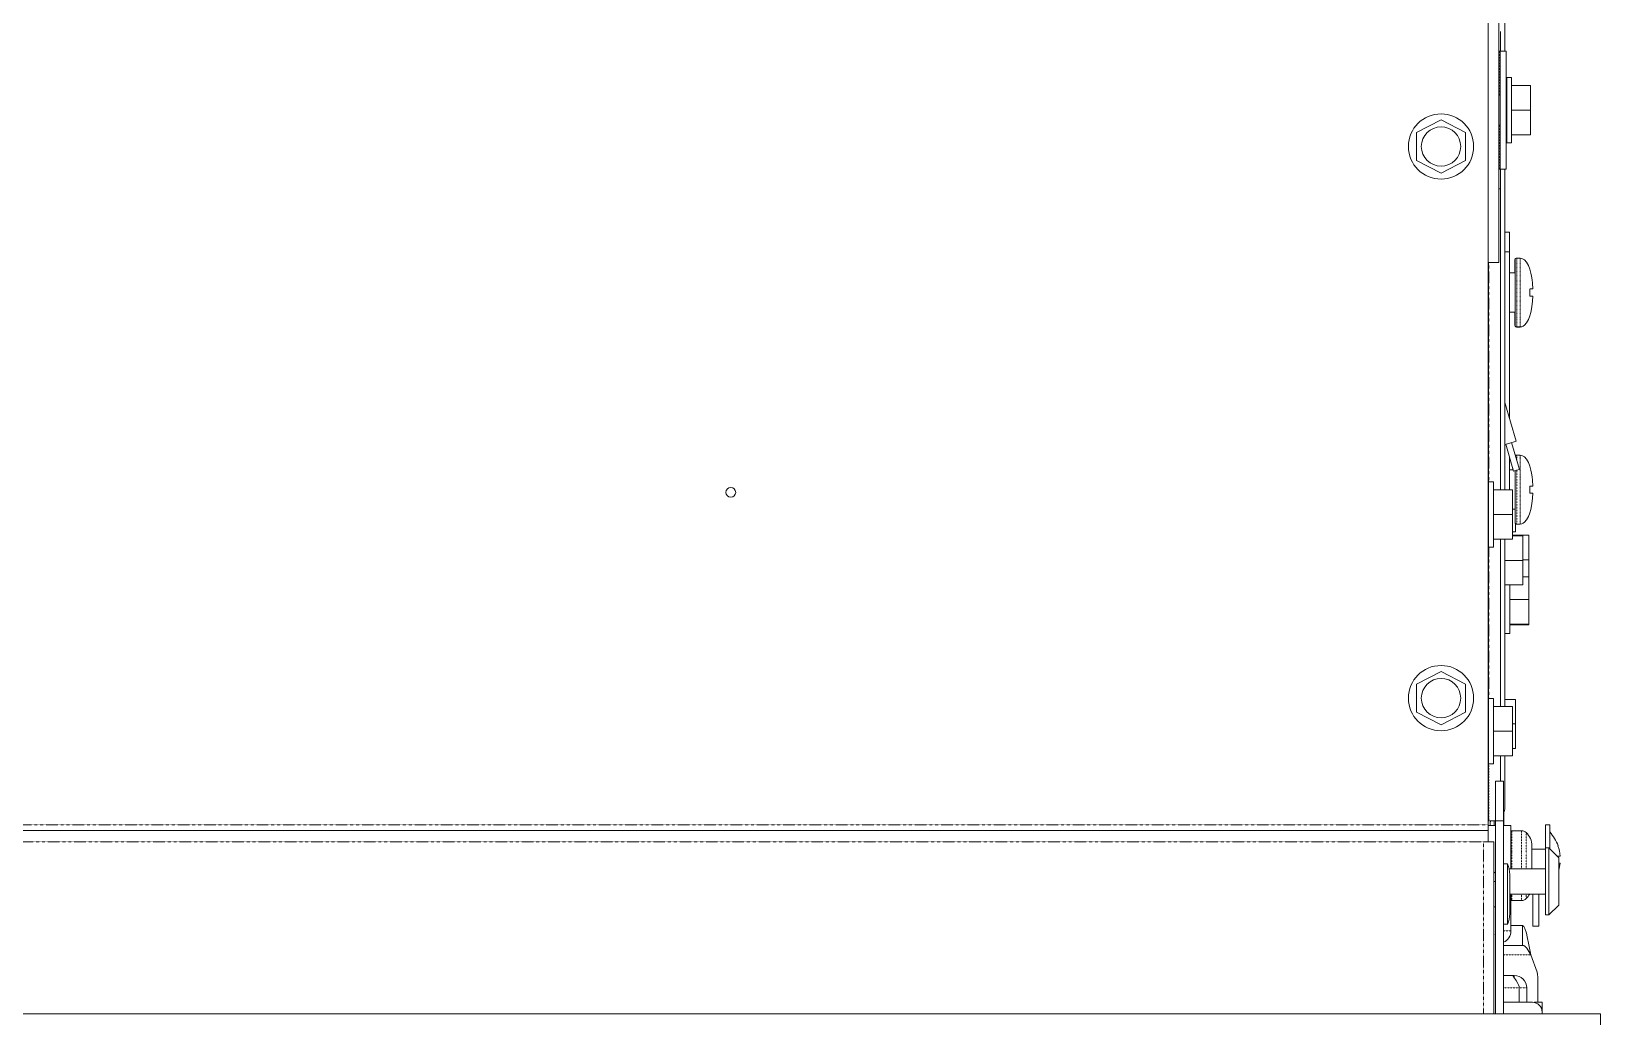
# Model space of a CAD drawing. Header units: millimetres. Extents: x 60499 to 556746, y 248297 to 497145.
# Drawn here: x 344294 to 352655, y 476853 to 482103 of the extents above; entities that cross this region are included whole.
import ezdxf

# ---------------------------------------------------------------- set-up
doc = ezdxf.new("R2010")
doc.units = ezdxf.units.MM
doc.linetypes.add('PHANTOM', pattern=[20, 10, -2, 2, -2, 2, -2])

msp = doc.modelspace()

# ---------------------------------------------------------------- linework, layer by layer
at = {"color": 7, "lineweight": 13, "ltscale": 0.03937}
for p, q in [((352056.7, 477874.7), (352056.7, 489518.4)), ((352112.4, 489039.6), (352112.4, 480872.3)), ((352145.6, 481998.1), (352145.6, 488926.6)), ((352145.6, 479660), (352145.6, 481368.3)), ((352121.4, 481263.3), (352121.4, 479660)), ((352169.4, 480043.4), (352169.4, 480928.2)), ((352121.4, 479398), (352121.4, 478505.3)), ((352145.6, 478505.3), (352145.6, 479398)), ((352094.2, 477897.3), (352094.2, 476868.9)), ((352137.5, 477897.3), (352137.5, 476868.9)), ((328928, 477844.9), (352056.7, 477844.9)), ((352086.5, 476868.9), (352086.5, 477785.2)), ((328300.4, 476868.9), (352655.2, 476868.9)), ((352655.2, 476868.9), (352655.2, 476104.7))]:
    msp.add_line(p, q, dxfattribs=at)
at = {"color": 7, "lineweight": 13, "ltscale": 0.003125}
for p, q in [((352121.4, 482103.1), (352121.4, 481998.1)), ((352121.4, 481368.2), (352121.4, 481263.3)), ((352169.4, 480928.2), (352169.4, 481033.1)), ((352239.4, 477233), (352239.4, 477338))]:
    msp.add_line(p, q, dxfattribs=at)
at = {"color": 7, "lineweight": 13, "ltscale": 0.000150605}
for p, q in [((352112.4, 481998.1), (352117.5, 481998.1)), ((352112.4, 481368.2), (352117.5, 481368.2))]:
    msp.add_line(p, q, dxfattribs=at)
at = {"color": 7, "linetype": 'PHANTOM', "lineweight": 13, "ltscale": 0.007012}
msp.add_line((352117.5, 481998.1), (352117.5, 481762.6), dxfattribs=at)
at = {"color": 7, "lineweight": 13, "ltscale": 5.2805e-05}
for p, q in [((352117.5, 481998.1), (352119.2, 481998.1)), ((352117.5, 481368.2), (352119.2, 481368.2))]:
    msp.add_line(p, q, dxfattribs=at)
at = {"color": 7, "lineweight": 13, "ltscale": 0.01875}
for p, q in [((352119.2, 481368.3), (352119.2, 481998.1)), ((352152.5, 481368.3), (352152.5, 481998.1))]:
    msp.add_line(p, q, dxfattribs=at)
at = {"color": 7, "lineweight": 13, "ltscale": 0.000989959}
for p, q in [((352152.5, 481998.1), (352119.2, 481998.1)), ((352152.5, 481368.3), (352119.2, 481368.3))]:
    msp.add_line(p, q, dxfattribs=at)
at = {"color": 7, "lineweight": 13, "ltscale": 6.2537e-05}
for p, q in [((352154.6, 481857), (352152.5, 481857)), ((352154.6, 481806.1), (352152.5, 481806.1)), ((352154.6, 481733.1), (352152.5, 481733.1)), ((352154.6, 481691.5), (352152.5, 481691.5)), ((352154.6, 481683.2), (352152.5, 481683.2)), ((352154.6, 481674.9), (352152.5, 481674.9)), ((352154.6, 481633.3), (352152.5, 481633.3)), ((352154.6, 481560.3), (352152.5, 481560.3)), ((352154.6, 481509.3), (352152.5, 481509.3))]:
    msp.add_line(p, q, dxfattribs=at)
at = {"color": 7, "lineweight": 13, "ltscale": 0.000774954}
for p, q in [((352154.6, 481857), (352180.6, 481857)), ((352152.9, 481509.1), (352179, 481509.1)), ((352154.6, 481509.3), (352180.6, 481509.3)), ((352145.6, 478895.1), (352171.6, 478895.1))]:
    msp.add_line(p, q, dxfattribs=at)
at = {"color": 7, "lineweight": 13, "ltscale": 0.001516}
for p, q in [((352154.6, 481806.1), (352154.6, 481857)), ((352154.6, 481509.3), (352154.6, 481560.3)), ((352058.5, 479355.1), (352058.5, 479406.1)), ((352058.5, 478200.4), (352058.5, 478251.3))]:
    msp.add_line(p, q, dxfattribs=at)
at = {"color": 7, "lineweight": 13, "ltscale": 0.003659}
for p, q in [((352154.6, 481683.2), (352154.6, 481806.1)), ((352154.6, 481560.3), (352154.6, 481683.2)), ((352058.5, 479529), (352058.5, 479651.9)), ((352058.5, 479406.1), (352058.5, 479529)), ((352058.5, 478374.3), (352058.5, 478497.2))]:
    msp.add_line(p, q, dxfattribs=at)
at = {"color": 7, "lineweight": 13, "ltscale": 0.01035}
for p, q in [((352180.6, 481857), (352180.6, 481509.3)), ((352084.5, 479355.1), (352084.5, 479702.8)), ((352084.5, 478200.4), (352084.5, 478548.1))]:
    msp.add_line(p, q, dxfattribs=at)
at = {"color": 7, "lineweight": 13, "ltscale": 0.003}
for p, q in [((352180.6, 481814.2), (352281.4, 481814.2)), ((352180.6, 481683.2), (352281.4, 481683.2)), ((352180.6, 481552.2), (352281.4, 481552.2)), ((352084.5, 479660), (352185.3, 479660)), ((352084.5, 479529), (352185.3, 479529)), ((352084.5, 479398), (352185.3, 479398)), ((352084.5, 479398), (352185.3, 479398)), ((352171.6, 479075.6), (352272.4, 479075.6)), ((352171.6, 478943.7), (352272.4, 478943.7)), ((352171.6, 478941.6), (352272.4, 478941.6)), ((352084.5, 478505.3), (352185.3, 478505.3)), ((352084.5, 478374.3), (352185.3, 478374.3)), ((352084.5, 478243.2), (352185.3, 478243.2)), ((352084.5, 478243.2), (352185.3, 478243.2))]:
    msp.add_line(p, q, dxfattribs=at)
at = {"color": 7, "lineweight": 13, "ltscale": 0.0039}
for p, q in [((352281.4, 481814.2), (352281.4, 481683.2)), ((352281.4, 481683.2), (352281.4, 481552.2)), ((352185.3, 479660), (352185.3, 479529)), ((352185.3, 479529), (352185.3, 479398)), ((352241.3, 479415.6), (352241.3, 479284.6)), ((352272.4, 479418.2), (352272.4, 479287.2)), ((352241.3, 479284.6), (352241.3, 479153.6)), ((352202.2, 478543.9), (352202.2, 478412.9)), ((352185.3, 478505.3), (352185.3, 478374.3)), ((352185.3, 478374.3), (352185.3, 478243.2)), ((352202.2, 478412.9), (352202.2, 478281.9))]:
    msp.add_line(p, q, dxfattribs=at)
at = {"color": 7, "lineweight": 13, "ltscale": 0.00020341}
for p, q in [((352119.2, 481762.6), (352112.4, 481762.6)), ((352119.2, 481603.8), (352112.4, 481603.8))]:
    msp.add_line(p, q, dxfattribs=at)
at = {"color": 7, "lineweight": 13, "ltscale": 0.004405}
for p, q in [((351804.8, 481632.5), (351673.8, 481563.7)), ((351935.8, 481563.7), (351804.8, 481632.5)), ((351673.8, 481563.7), (351673.7, 481415.7)), ((351935.8, 481415.7), (351935.8, 481563.7)), ((351673.7, 481415.7), (351804.7, 481346.9)), ((351804.7, 481346.9), (351935.8, 481415.7)), ((351804.8, 478693.1), (351673.8, 478624.3)), ((351935.8, 478624.3), (351804.8, 478693.1)), ((351673.8, 478624.3), (351673.7, 478476.4)), ((351935.8, 478476.3), (351935.8, 478624.3)), ((351673.7, 478476.4), (351804.7, 478407.6)), ((351804.7, 478407.6), (351935.8, 478476.3))]:
    msp.add_line(p, q, dxfattribs=at)
at = {"color": 7, "linetype": 'PHANTOM', "lineweight": 13, "ltscale": 0.007013}
msp.add_line((352117.5, 481603.8), (352117.5, 481368.2), dxfattribs=at)
at = {"color": 7, "lineweight": 13, "ltscale": 1.32163e-05}
msp.add_line((352152.9, 481509.1), (352152.5, 481509.1), dxfattribs=at)
at = {"color": 7, "lineweight": 13, "ltscale": 7.80962e-06}
for p, q in [((352152.9, 481509.1), (352152.9, 481509.4)), ((352179, 481509.4), (352179, 481509.1))]:
    msp.add_line(p, q, dxfattribs=at)
at = {"color": 7, "lineweight": 13, "ltscale": 0.000268411}
msp.add_line((352112.4, 481263.3), (352121.4, 481263.3), dxfattribs=at)
at = {"color": 7, "lineweight": 13, "ltscale": 0.000707191}
for p, q in [((352169.4, 481033.1), (352145.6, 481033.1)), ((352169.4, 480928.2), (352145.6, 480928.2))]:
    msp.add_line(p, q, dxfattribs=at)
at = {"color": 7, "lineweight": 13, "ltscale": 0.001658}
msp.add_line((352056.7, 480872.3), (352112.4, 480872.3), dxfattribs=at)
at = {"color": 7, "linetype": 'PHANTOM', "lineweight": 13, "ltscale": 0.03937}
for p, q in [((352058.8, 480872.3), (352058.8, 479702.8)), ((352058.8, 479355.1), (352058.8, 478548.1)), ((352056.7, 477874.7), (328928, 477874.7)), ((328954.1, 477785.2), (352030.7, 477785.2)), ((352030.7, 476868.9), (352030.7, 477785.2))]:
    msp.add_line(p, q, dxfattribs=at)
at = {"color": 7, "lineweight": 13, "ltscale": 0.00208}
msp.add_line((352198.4, 480816.5), (352198.4, 480886.3), dxfattribs=at)
at = {"color": 7, "lineweight": 13, "ltscale": 0.010425}
msp.add_line((352200, 480536.4), (352200, 480886.6), dxfattribs=at)
at = {"color": 7, "linetype": 'PHANTOM', "lineweight": 13, "ltscale": 0.010925}
for p, q in [((352208.4, 480528), (352208.4, 480895)), ((352226.1, 480528), (352226.1, 480895)), ((352226.1, 479478.2), (352226.1, 479845.2))]:
    msp.add_line(p, q, dxfattribs=at)
at = {"color": 7, "lineweight": 13, "ltscale": 0.000525047}
for p, q in [((352208.4, 480895), (352226.1, 480895)), ((352206.8, 480527.7), (352224.4, 480527.7)), ((352208.4, 480528), (352226.1, 480528)), ((352208.4, 479845.2), (352226.1, 479845.2)), ((352206.8, 479478), (352224.4, 479478)), ((352208.4, 479478.2), (352226.1, 479478.2))]:
    msp.add_line(p, q, dxfattribs=at)
at = {"color": 7, "lineweight": 13, "ltscale": 0.000912464}
for p, q in [((352200, 480816.5), (352169.4, 480816.5)), ((352200, 480606.5), (352169.4, 480606.5))]:
    msp.add_line(p, q, dxfattribs=at)
at = {"color": 7, "lineweight": 13, "ltscale": 1.45379e-05}
for p, q in [((352278.3, 480835.4), (352278.8, 480835.4)), ((352278.8, 480587.6), (352278.3, 480587.6)), ((352278.3, 479785.6), (352278.8, 479785.6)), ((352278.8, 479537.8), (352278.3, 479537.8))]:
    msp.add_line(p, q, dxfattribs=at)
at = {"color": 7, "lineweight": 13, "ltscale": 0.000445869}
for p, q in [((352278.3, 480730.4), (352293.2, 480730.4)), ((352293.2, 480692.6), (352278.3, 480692.6)), ((352278.3, 479680.6), (352293.2, 479680.6)), ((352293.2, 479642.8), (352278.3, 479642.8))]:
    msp.add_line(p, q, dxfattribs=at)
at = {"color": 7, "lineweight": 13, "ltscale": 4.56562e-06}
for p, q in [((352291.6, 480730.1), (352291.6, 480730.3)), ((352291.6, 479680.4), (352291.6, 479680.5))]:
    msp.add_line(p, q, dxfattribs=at)
at = {"color": 7, "lineweight": 13, "ltscale": 0.000863143}
msp.add_line((352198.4, 480606.3), (352169.4, 480606.3), dxfattribs=at)
at = {"color": 7, "lineweight": 13, "ltscale": 0.002095}
msp.add_line((352198.4, 480536.1), (352198.4, 480606.5), dxfattribs=at)
at = {"color": 7, "linetype": 'PHANTOM', "lineweight": 13, "ltscale": 1.24954e-05}
for p, q in [((352206.8, 480527.7), (352206.8, 480528.2)), ((352206.8, 479478), (352206.8, 479478.4))]:
    msp.add_line(p, q, dxfattribs=at)
at = {"color": 7, "linetype": 'PHANTOM', "lineweight": 13, "ltscale": 7.80962e-06}
for p, q in [((352224.4, 480527.7), (352224.4, 480528)), ((352224.4, 479478), (352224.4, 479478.2))]:
    msp.add_line(p, q, dxfattribs=at)
at = {"color": 7, "lineweight": 13, "ltscale": 0.006417}
msp.add_line((352205, 479919), (352145.6, 480126.2), dxfattribs=at)
at = {"color": 7, "lineweight": 13, "ltscale": 0.000609824}
msp.add_line((352145.6, 479902), (352165.3, 479907.6), dxfattribs=at)
at = {"color": 7, "lineweight": 13, "ltscale": 0.004429}
for p, q in [((352190.4, 479760), (352149.4, 479903.1)), ((352190.4, 479760), (352149.4, 479903.1)), ((352222.2, 479769.1), (352181.2, 479912.2))]:
    msp.add_line(p, q, dxfattribs=at)
at = {"color": 7, "lineweight": 13, "ltscale": 0.00123}
msp.add_line((352165.3, 479907.6), (352205, 479919), dxfattribs=at)
at = {"color": 7, "lineweight": 13, "ltscale": 0.005163}
msp.add_line((352169.4, 479660), (352169.4, 479833.4), dxfattribs=at)
at = {"color": 7, "lineweight": 13, "ltscale": 0.002058}
msp.add_line((352188.4, 479766.7), (352169.4, 479833.1), dxfattribs=at)
msp.add_line((352188.4, 479766.7), (352169.4, 479833.1), dxfattribs=at)
at = {"color": 7, "lineweight": 13, "ltscale": 0.000492088}
msp.add_line((352206.3, 479764.6), (352222.2, 479769.1), dxfattribs=at)
at = {"color": 7, "linetype": 'PHANTOM', "lineweight": 13, "ltscale": 0.000834548}
msp.add_line((352208.4, 479817.2), (352208.4, 479845.2), dxfattribs=at)
at = {"color": 7, "lineweight": 13, "ltscale": 6.24769e-05}
for p, q in [((352058.5, 479702.8), (352056.4, 479702.8)), ((352058.5, 479651.9), (352056.4, 479651.9)), ((352058.5, 479578.9), (352056.4, 479578.9)), ((352058.5, 479537.3), (352056.4, 479537.3)), ((352058.5, 479529), (352056.4, 479529)), ((352058.5, 479520.7), (352056.4, 479520.7)), ((352058.5, 479479.1), (352056.4, 479479.1)), ((352058.5, 479406.1), (352056.4, 479406.1)), ((352058.5, 479355.1), (352056.4, 479355.1)), ((352058.5, 478548.1), (352056.4, 478548.1)), ((352058.5, 478497.2), (352056.4, 478497.2)), ((352058.5, 478424.2), (352056.4, 478424.2)), ((352058.5, 478382.5), (352056.4, 478382.5)), ((352058.5, 478374.3), (352056.4, 478374.3)), ((352058.5, 478365.9), (352056.4, 478365.9)), ((352058.5, 478324.3), (352056.4, 478324.3)), ((352058.5, 478251.3), (352056.4, 478251.3)), ((352058.5, 478200.4), (352056.4, 478200.4))]:
    msp.add_line(p, q, dxfattribs=at)
at = {"color": 7, "lineweight": 13, "ltscale": 0.000775014}
for p, q in [((352058.5, 479702.8), (352084.5, 479702.8)), ((352058.5, 479355.1), (352084.5, 479355.1)), ((352058.5, 478548.1), (352084.5, 478548.1)), ((352058.5, 478200.4), (352084.5, 478200.4)), ((352030.7, 477785.2), (352056.7, 477785.2))]:
    msp.add_line(p, q, dxfattribs=at)
at = {"color": 7, "lineweight": 13, "ltscale": 0.001515}
for p, q in [((352058.5, 479651.9), (352058.5, 479702.8)), ((352058.5, 478497.2), (352058.5, 478548.1))]:
    msp.add_line(p, q, dxfattribs=at)
at = {"color": 7, "lineweight": 13, "ltscale": 0.000569681}
msp.add_line((352188.5, 479766.7), (352169.4, 479766.7), dxfattribs=at)
at = {"color": 7, "lineweight": 13, "ltscale": 0.000492146}
msp.add_line((352190.4, 479760), (352206.3, 479764.6), dxfattribs=at)
at = {"color": 7, "lineweight": 13, "ltscale": 0.008221}
msp.add_line((352200, 479486.6), (352200, 479762.8), dxfattribs=at)
at = {"color": 7, "linetype": 'PHANTOM', "lineweight": 13, "ltscale": 0.008543}
msp.add_line((352208.4, 479478.2), (352208.4, 479765.2), dxfattribs=at)
at = {"color": 7, "lineweight": 13, "ltscale": 0.000438119}
msp.add_line((352200, 479556.7), (352185.3, 479556.7), dxfattribs=at)
at = {"color": 7, "lineweight": 13, "ltscale": 0.000501678}
for p, q in [((352185.3, 479436.6), (352202.2, 479436.6)), ((352185.3, 478412.9), (352202.2, 478412.9)), ((352185.3, 478281.9), (352202.2, 478281.9))]:
    msp.add_line(p, q, dxfattribs=at)
at = {"color": 7, "lineweight": 13, "ltscale": 0.001321}
msp.add_line((352202.2, 479481), (352202.2, 479436.6), dxfattribs=at)
at = {"color": 7, "lineweight": 13, "ltscale": 0.002593}
msp.add_line((352185.3, 479418.2), (352272.4, 479418.2), dxfattribs=at)
at = {"color": 7, "lineweight": 13, "ltscale": 0.001666}
msp.add_line((352185.3, 479415.6), (352241.3, 479415.6), dxfattribs=at)
at = {"color": 7, "lineweight": 13, "ltscale": 0.002848}
for p, q in [((352145.6, 479284.6), (352241.3, 479284.6)), ((352145.6, 479153.6), (352241.3, 479153.6))]:
    msp.add_line(p, q, dxfattribs=at)
at = {"color": 7, "lineweight": 13, "ltscale": 0.000927182}
msp.add_line((352241.3, 479287.2), (352272.4, 479287.2), dxfattribs=at)
at = {"color": 7, "lineweight": 13, "ltscale": 0.002706}
msp.add_line((352272.4, 479287.2), (352272.4, 479196.3), dxfattribs=at)
at = {"color": 7, "lineweight": 13, "ltscale": 0.000927362}
msp.add_line((352241.3, 479196.3), (352272.4, 479196.3), dxfattribs=at)
at = {"color": 7, "lineweight": 13, "ltscale": 0.003591}
msp.add_line((352272.4, 479196.3), (352272.4, 479075.6), dxfattribs=at)
at = {"color": 7, "lineweight": 13, "ltscale": 0.004863}
msp.add_line((352171.6, 479153.6), (352171.6, 478990.3), dxfattribs=at)
at = {"color": 7, "lineweight": 13, "ltscale": 0.003928}
msp.add_line((352272.4, 479075.6), (352272.4, 478943.7), dxfattribs=at)
at = {"color": 7, "lineweight": 13, "ltscale": 0.002834}
msp.add_line((352171.6, 478895.1), (352171.6, 478990.3), dxfattribs=at)
at = {"color": 7, "lineweight": 13, "ltscale": 0.002951}
msp.add_line((352171.6, 478941.4), (352270.8, 478941.4), dxfattribs=at)
at = {"color": 7, "lineweight": 13, "ltscale": 7.20888e-06}
msp.add_line((352270.8, 478941.6), (352270.8, 478941.4), dxfattribs=at)
at = {"color": 7, "lineweight": 13, "ltscale": 6.16359e-05}
msp.add_line((352272.4, 478943.7), (352272.4, 478941.6), dxfattribs=at)
at = {"color": 7, "lineweight": 13, "ltscale": 0.000725513}
msp.add_line((352145.6, 478894.8), (352170, 478894.8), dxfattribs=at)
at = {"color": 7, "lineweight": 13, "ltscale": 7.68947e-06}
msp.add_line((352170, 478894.8), (352170, 478895.1), dxfattribs=at)
at = {"color": 7, "lineweight": 13, "ltscale": 0.001683}
msp.add_line((352145.6, 478543.9), (352202.2, 478543.9), dxfattribs=at)
at = {"color": 7, "lineweight": 13, "ltscale": 0.00366}
msp.add_line((352058.5, 478251.3), (352058.5, 478374.3), dxfattribs=at)
at = {"color": 7, "linetype": 'PHANTOM', "lineweight": 13, "ltscale": 0.009023}
msp.add_line((352058.8, 478200.4), (352058.8, 477897.3), dxfattribs=at)
at = {"color": 7, "lineweight": 13, "ltscale": 0.004048}
msp.add_line((352121.4, 478243.2), (352121.4, 478107.2), dxfattribs=at)
at = {"color": 7, "lineweight": 13, "ltscale": 0.008192}
msp.add_line((352145.6, 477968), (352145.6, 478243.2), dxfattribs=at)
at = {"color": 7, "lineweight": 13, "ltscale": 0.00129}
for p, q in [((352137.5, 478107.2), (352094.2, 478107.2)), ((352137.5, 477897.3), (352094.2, 477897.3))]:
    msp.add_line(p, q, dxfattribs=at)
at = {"color": 7, "lineweight": 13, "ltscale": 0.00625}
for p, q in [((352094.2, 478107.2), (352094.2, 477897.3)), ((352137.5, 478107.2), (352137.5, 477897.3))]:
    msp.add_line(p, q, dxfattribs=at)
at = {"color": 7, "lineweight": 13, "ltscale": 0.002138}
msp.add_line((352140.3, 477943.6), (352140.3, 477871.8), dxfattribs=at)
at = {"color": 7, "lineweight": 13, "ltscale": 6.12755e-05}
msp.add_line((352056.7, 477897.3), (352058.8, 477897.3), dxfattribs=at)
at = {"color": 7, "lineweight": 13, "ltscale": 0.000887533}
msp.add_line((352056.7, 477844.9), (352056.7, 477874.7), dxfattribs=at)
at = {"color": 7, "lineweight": 13, "ltscale": 0.001112}
msp.add_line((352056.8, 477872.1), (352094.2, 477872.1), dxfattribs=at)
at = {"color": 7, "lineweight": 13, "ltscale": 0.001054}
msp.add_line((352058.8, 477897.3), (352094.2, 477897.3), dxfattribs=at)
at = {"color": 7, "lineweight": 13, "ltscale": 0.000469058}
msp.add_line((352067.5, 477887.8), (352067.5, 477872.1), dxfattribs=at)
at = {"color": 7, "lineweight": 13, "ltscale": 0.000750324}
msp.add_line((352088.2, 477897.3), (352088.2, 477872.1), dxfattribs=at)
at = {"color": 7, "lineweight": 13, "ltscale": 0.00117}
msp.add_line((352137.9, 477872.1), (352177.2, 477872.1), dxfattribs=at)
at = {"color": 7, "lineweight": 13, "ltscale": 0.006888}
msp.add_line((352177.2, 477640.7), (352177.2, 477872.1), dxfattribs=at)
at = {"color": 7, "lineweight": 13, "ltscale": 0.000674991}
msp.add_line((352361.2, 477875), (352383.9, 477875), dxfattribs=at)
at = {"color": 7, "lineweight": 13, "ltscale": 0.003663}
msp.add_line((352361.2, 477875), (352361.2, 477752), dxfattribs=at)
at = {"color": 7, "lineweight": 13, "ltscale": 0.003787}
msp.add_line((352383.9, 477875), (352383.9, 477747.8), dxfattribs=at)
at = {"color": 7, "lineweight": 13, "ltscale": 0.001775}
msp.add_line((352056.7, 477844.9), (352056.7, 477785.2), dxfattribs=at)
at = {"color": 7, "lineweight": 13, "ltscale": 0.000242879}
msp.add_line((352056.7, 477785.2), (352064.9, 477785.2), dxfattribs=at)
at = {"color": 7, "lineweight": 13, "ltscale": 0.000644594}
msp.add_line((352064.9, 477785.2), (352086.5, 477785.2), dxfattribs=at)
at = {"color": 7, "linetype": 'PHANTOM', "lineweight": 13, "ltscale": 2.40296e-06}
msp.add_line((352179.7, 477843.7), (352179.7, 477843.6), dxfattribs=at)
at = {"color": 7, "linetype": 'PHANTOM', "lineweight": 13, "ltscale": 0.003527}
for p, q in [((352181.4, 477843.9), (352181.4, 477725.4)), ((352233, 477843.9), (352233, 477725.4))]:
    msp.add_line(p, q, dxfattribs=at)
at = {"color": 7, "lineweight": 13, "ltscale": 0.001538}
for p, q in [((352233, 477843.9), (352181.4, 477843.9)), ((352231.4, 477471.6), (352179.7, 477471.6)), ((352233, 477471.9), (352181.4, 477471.9))]:
    msp.add_line(p, q, dxfattribs=at)
at = {"color": 7, "linetype": 'PHANTOM', "lineweight": 13, "ltscale": 0.003302}
msp.add_line((352258.4, 477833.9), (352258.4, 477723), dxfattribs=at)
at = {"color": 7, "lineweight": 13, "ltscale": 0.000693013}
msp.add_line((352288.9, 477763.8), (352288.9, 477740.5), dxfattribs=at)
at = {"color": 7, "lineweight": 13, "ltscale": 2.57117e-05}
msp.add_line((352428.5, 477763.3), (352427.6, 477763.3), dxfattribs=at)
at = {"color": 7, "linetype": 'PHANTOM', "lineweight": 13, "ltscale": 0.002523}
for p, q in [((352181.4, 477725.4), (352181.4, 477640.7)), ((352233, 477725.4), (352233, 477640.7))]:
    msp.add_line(p, q, dxfattribs=at)
at = {"color": 7, "linetype": 'PHANTOM', "lineweight": 13, "ltscale": 0.00245}
msp.add_line((352258.4, 477723), (352258.4, 477640.7), dxfattribs=at)
at = {"color": 7, "lineweight": 13, "ltscale": 0.002154}
msp.add_line((352288.9, 477745.7), (352361.2, 477745.7), dxfattribs=at)
at = {"color": 7, "lineweight": 13, "ltscale": 0.001031}
msp.add_line((352288.9, 477740.5), (352288.9, 477705.9), dxfattribs=at)
at = {"color": 7, "lineweight": 13, "ltscale": 0.001179}
msp.add_line((352288.9, 477705.9), (352288.9, 477666.3), dxfattribs=at)
at = {"color": 7, "lineweight": 13, "ltscale": 0.009518}
for p, q in [((352361.2, 477432.2), (352361.2, 477752)), ((352379.7, 477752), (352379.7, 477432.2))]:
    msp.add_line(p, q, dxfattribs=at)
at = {"color": 7, "lineweight": 13, "ltscale": 0.000549917}
for p, q in [((352379.7, 477752), (352361.2, 477752)), ((352379.7, 477395), (352361.2, 477395))]:
    msp.add_line(p, q, dxfattribs=at)
at = {"color": 7, "lineweight": 13, "ltscale": 0.002227}
for p, q in [((352432.6, 477699.1), (352379.7, 477752)), ((352432.6, 477447.9), (352379.7, 477395))]:
    msp.add_line(p, q, dxfattribs=at)
at = {"color": 7, "lineweight": 13, "ltscale": 0.000353595}
msp.add_line((352439.4, 477709.1), (352427.5, 477709.1), dxfattribs=at)
at = {"color": 7, "lineweight": 13, "ltscale": 0.006696}
msp.add_line((352432.6, 477699.1), (352432.6, 477474.1), dxfattribs=at)
at = {"color": 7, "lineweight": 13, "ltscale": 0.000327996}
msp.add_line((352086.5, 477617), (352094.2, 477625), dxfattribs=at)
at = {"color": 7, "lineweight": 13, "ltscale": 0.000136368}
msp.add_line((352086.5, 477621.8), (352091.1, 477621.8), dxfattribs=at)
at = {"color": 7, "lineweight": 13, "ltscale": 0.00062501}
for p, q in [((352158.5, 477666.7), (352137.5, 477666.7)), ((352158.5, 477666.7), (352137.5, 477666.7)), ((352158.5, 477345.1), (352137.5, 477345.1))]:
    msp.add_line(p, q, dxfattribs=at)
at = {"color": 7, "lineweight": 13, "ltscale": 4.78189e-05}
msp.add_line((352158.5, 477665.1), (352158.5, 477666.7), dxfattribs=at)
at = {"color": 7, "lineweight": 13, "ltscale": 0.005414}
msp.add_line((352158.5, 477483.3), (352158.5, 477665.1), dxfattribs=at)
at = {"color": 7, "lineweight": 13, "ltscale": 0.005763}
msp.add_line((352361.2, 477640.7), (352167.6, 477640.7), dxfattribs=at)
at = {"color": 7, "lineweight": 13, "ltscale": 3.11183e-05}
msp.add_line((352171.1, 477609.8), (352171.1, 477610.9), dxfattribs=at)
at = {"color": 7, "lineweight": 13, "ltscale": 0.003534}
msp.add_line((352171.1, 477609.8), (352171.1, 477491.1), dxfattribs=at)
at = {"color": 7, "lineweight": 13, "ltscale": 0.00076306}
msp.add_line((352288.9, 477666.3), (352288.9, 477640.7), dxfattribs=at)
at = {"color": 7, "lineweight": 13, "ltscale": 0.000202209}
msp.add_line((352432.6, 477671.3), (352439.4, 477671.3), dxfattribs=at)
at = {"color": 7, "lineweight": 13, "ltscale": 0.00022744}
for p, q in [((352094.2, 477573.9), (352086.5, 477573.9)), ((352094.2, 477437.9), (352086.5, 477437.9))]:
    msp.add_line(p, q, dxfattribs=at)
at = {"color": 7, "lineweight": 13, "ltscale": 0.004113}
msp.add_line((352158.5, 477345.1), (352158.5, 477483.3), dxfattribs=at)
at = {"color": 7, "lineweight": 13, "ltscale": 0.00566}
msp.add_line((352361.2, 477506.3), (352171.1, 477506.3), dxfattribs=at)
at = {"color": 7, "lineweight": 13, "ltscale": 0.002685}
msp.add_line((352171.1, 477491.1), (352171.1, 477400.9), dxfattribs=at)
at = {"color": 7, "lineweight": 13, "ltscale": 0.005837}
msp.add_line((352177.2, 477310.2), (352177.2, 477506.3), dxfattribs=at)
at = {"color": 7, "linetype": 'PHANTOM', "lineweight": 13, "ltscale": 1.77819e-05}
msp.add_line((352179.7, 477472.2), (352179.7, 477471.6), dxfattribs=at)
at = {"color": 7, "linetype": 'PHANTOM', "lineweight": 13, "ltscale": 0.001025}
for p, q in [((352181.4, 477506.3), (352181.4, 477471.9)), ((352233, 477506.3), (352233, 477471.9))]:
    msp.add_line(p, q, dxfattribs=at)
at = {"color": 7, "linetype": 'PHANTOM', "lineweight": 13, "ltscale": 7.68947e-06}
msp.add_line((352231.4, 477471.9), (352231.4, 477471.6), dxfattribs=at)
at = {"color": 7, "linetype": 'PHANTOM', "lineweight": 13, "ltscale": 0.000726655}
msp.add_line((352258.4, 477506.3), (352258.4, 477481.9), dxfattribs=at)
at = {"color": 7, "lineweight": 13, "ltscale": 0.005112}
for p, q in [((352293.2, 477506.3), (352293.2, 477334.6)), ((352326.8, 477506.3), (352326.8, 477334.6))]:
    msp.add_line(p, q, dxfattribs=at)
at = {"color": 7, "lineweight": 13, "ltscale": 0.001107}
for p, q in [((352361.2, 477395), (352361.2, 477432.2)), ((352379.7, 477395), (352379.7, 477432.2))]:
    msp.add_line(p, q, dxfattribs=at)
at = {"color": 7, "lineweight": 13, "ltscale": 0.000778679}
msp.add_line((352432.6, 477447.9), (352432.6, 477474.1), dxfattribs=at)
at = {"color": 7, "linetype": 'PHANTOM', "lineweight": 13, "ltscale": 0.00022738}
msp.add_line((352094.2, 477288.4), (352086.5, 477288.4), dxfattribs=at)
at = {"color": 7, "linetype": 'PHANTOM', "lineweight": 13, "ltscale": 0.001181}
msp.add_line((352137.5, 477310.2), (352177.2, 477310.2), dxfattribs=at)
at = {"color": 7, "lineweight": 13, "ltscale": 0.001852}
msp.add_line((352177.2, 477338), (352239.4, 477338), dxfattribs=at)
at = {"color": 7, "lineweight": 13, "ltscale": 0.000999991}
msp.add_line((352326.8, 477334.6), (352293.2, 477334.6), dxfattribs=at)
at = {"color": 7, "lineweight": 13, "ltscale": 0.003034}
msp.add_line((352137.5, 477233), (352239.4, 477233), dxfattribs=at)
at = {"color": 7, "linetype": 'PHANTOM', "lineweight": 13, "ltscale": 0.004331}
msp.add_line((352283, 477182.6), (352137.5, 477182.6), dxfattribs=at)
at = {"color": 7, "lineweight": 13, "ltscale": 0.00291}
msp.add_line((352316.5, 477090.7), (352283, 477182.6), dxfattribs=at)
at = {"color": 7, "lineweight": 13, "ltscale": 0.001713}
msp.add_line((352195, 477072.7), (352137.5, 477072.7), dxfattribs=at)
at = {"color": 7, "lineweight": 13, "ltscale": 0.000347468}
msp.add_line((352195, 477072.7), (352195, 477061), dxfattribs=at)
at = {"color": 7, "lineweight": 13, "ltscale": 0.003194}
msp.add_line((352321.1, 477037.2), (352321.1, 476929.9), dxfattribs=at)
at = {"color": 7, "linetype": 'PHANTOM', "lineweight": 13, "ltscale": 0.002483}
msp.add_line((352220.9, 477006.5), (352137.5, 477006.5), dxfattribs=at)
at = {"color": 7, "lineweight": 13, "ltscale": 0.004583}
msp.add_line((352137.5, 476929.9), (352291.4, 476929.9), dxfattribs=at)
at = {"color": 7, "lineweight": 13, "ltscale": 0.00228}
for p, q in [((352220.9, 477006.5), (352220.9, 476929.9)), ((352221.1, 476929.9), (352221.1, 477006.5)), ((352261.2, 476929.9), (352261.2, 477006.5))]:
    msp.add_line(p, q, dxfattribs=at)
at = {"color": 7, "linetype": 'PHANTOM', "lineweight": 13, "ltscale": 0.001195}
msp.add_line((352261.2, 477006.5), (352221.1, 477006.5), dxfattribs=at)
at = {"color": 7, "lineweight": 13, "ltscale": 4.00093e-05}
msp.add_line((352303.2, 476928.6), (352303.2, 476929.9), dxfattribs=at)
at = {"color": 7, "lineweight": 13, "ltscale": 0.0012}
msp.add_line((352343.5, 476929.9), (352303.2, 476929.9), dxfattribs=at)
at = {"color": 7, "lineweight": 13, "ltscale": 0.00155}
msp.add_line((352343.5, 476877.8), (352343.5, 476929.9), dxfattribs=at)
at = {"color": 7, "lineweight": 13, "ltscale": 0.000266368}
msp.add_line((352343.5, 476877.8), (352343.5, 476868.9), dxfattribs=at)
at = {"color": 7, "lineweight": 13, "ltscale": 0.03937}
for points in [[(352278.8, 480835.4), (352270.6, 480855.4), (352260, 480873.5), (352249.3, 480885.3), (352242.8, 480890.1), (352235.1, 480893.6), (352226.1, 480895)], [(352293.2, 480730.4), (352292.3, 480760.9), (352290.6, 480778.6), (352287.7, 480798.2), (352284.1, 480815.3), (352278.3, 480835.4)], [(352278.3, 480587.6), (352283.4, 480605), (352289.4, 480635.1), (352292.5, 480665.7), (352293.2, 480692.6)], [(352278.8, 480587.6), (352270.6, 480567.5), (352260, 480549.5), (352249.3, 480537.7), (352242.8, 480532.9), (352235.1, 480529.4), (352226.1, 480528)], [(352278.8, 479785.6), (352270.6, 479805.7), (352260, 479823.8), (352249.3, 479835.5), (352242.8, 479840.3), (352235.1, 479843.8), (352226.1, 479845.2)], [(352293.2, 479680.6), (352292.3, 479711.1), (352290.6, 479728.9), (352287.7, 479748.4), (352284.1, 479765.5), (352278.3, 479785.6)], [(352278.3, 479537.8), (352283.4, 479555.2), (352289.4, 479585.3), (352292.5, 479615.9), (352293.2, 479642.8)], [(352278.8, 479537.8), (352270.6, 479517.8), (352260, 479499.7), (352249.3, 479487.9), (352242.8, 479483.2), (352235.1, 479479.6), (352226.1, 479478.2)], [(352239.4, 477338), (352240.8, 477337.8), (352243.7, 477336.1), (352246.5, 477332.9), (352251.9, 477322.5), (352259.6, 477298.7), (352264.4, 477279.2), (352273.3, 477235.9), (352283, 477182.6)], [(352239.4, 477233), (352246.1, 477231.5), (352252.7, 477227.3), (352261.4, 477217.9), (352267.2, 477209.8), (352283, 477182.6)], [(352195, 477072.7), (352189.9, 477072.2), (352189, 477071.8), (352188.7, 477071.5), (352188.5, 477070.8)], [(352188.5, 477070.8), (352188.6, 477070.2), (352189.2, 477068.8), (352193.5, 477063), (352206, 477045.4), (352214.6, 477030.2), (352218.1, 477022), (352220.3, 477013.2), (352220.9, 477006.5)]]:
    msp.add_lwpolyline(points, dxfattribs=at)
for centre, radius in [((351804.8, 481489.7), 173.8), ((351804.8, 481489.7), 105), ((348020.6, 479646.5), 26), ((351804.8, 478550.3), 173.8), ((351804.8, 478550.3), 105)]:
    msp.add_circle(centre, radius, dxfattribs=at)
for centre, radius, start, end in [((352206.8, 480886.3), 8.4, 92.63963, 180.00001), ((352208.4, 480886.6), 8.4, 90, 180.00001), ((351914.8, 480711.5), 364, 357.02404, 2.97596), ((351914.8, 480711.5), 364, 357.02404, 2.97596), ((352206.8, 480536.1), 8.4, 179.99999, 270), ((352208.4, 480536.4), 8.4, 179.99999, 270), ((352224.4, 480556.3), 28.6, 269.97811, 280.59851), ((352206.8, 479836.6), 8.4, 92.63963, 133.11826), ((352208.4, 479836.8), 8.4, 90, 146.07849), ((351914.8, 479661.7), 364, 357.02404, 2.97596), ((351914.8, 479661.7), 364, 357.02404, 2.97596), ((352208.4, 479486.6), 8.4, 179.99999, 270), ((352206.8, 479486.4), 8.4, 236.73517, 270), ((352224.4, 479506.5), 28.6, 269.97811, 280.59851), ((352086.3, 477968), 59.3, 329.69114, 0), ((352126.8, 477887.8), 59.3, 170.82448, 180.00001), ((352181.4, 477839.7), 4.2, 90, 180.00001), ((352179.7, 477839.5), 4.2, 90.00001, 127.47022), ((352233, 477806.7), 37.2, 46.94923, 90), ((352193, 477763.8), 95.9, 360, 46.94923), ((352221.2, 477690.2), 219.8, 19.41205, 42.24944), ((352221.2, 477690.2), 219, 4.94931, 19.48707), ((352221.2, 477690.2), 207.2, 3.73755, 5.23271), ((352221.2, 477690.2), 207.3, 3.69081, 5.22896), ((352041, 477610.9), 130.1, 359.99936, 25.42228), ((352221.2, 477690.2), 219, 344.87759, 355.05069), ((352181.4, 477476.1), 4.2, 179.99999, 270), ((352179.7, 477475.8), 4.2, 232.49576, 270), ((352231.4, 477508.9), 37.2, 270.00011, 279.64566), ((352233, 477509.1), 37.2, 270, 313.05077), ((352193, 477552), 95.9, 313.05077, 331.55154), ((352041, 477400.9), 130.1, 334.57772, 0.00064), ((352111, 477310.2), 66.2, 293.60033, 0), ((352195, 477006.5), 66.2, 0, 90), ((352195, 477006.5), 26, 0, 11.03203), ((352006.1, 477037.2), 314.9, 0, 9.78917), ((352291.4, 476877.8), 52.1, 0.00001, 90)]:
    msp.add_arc(centre, radius, start, end, dxfattribs=at)

doc.saveas('drawing.dxf')
